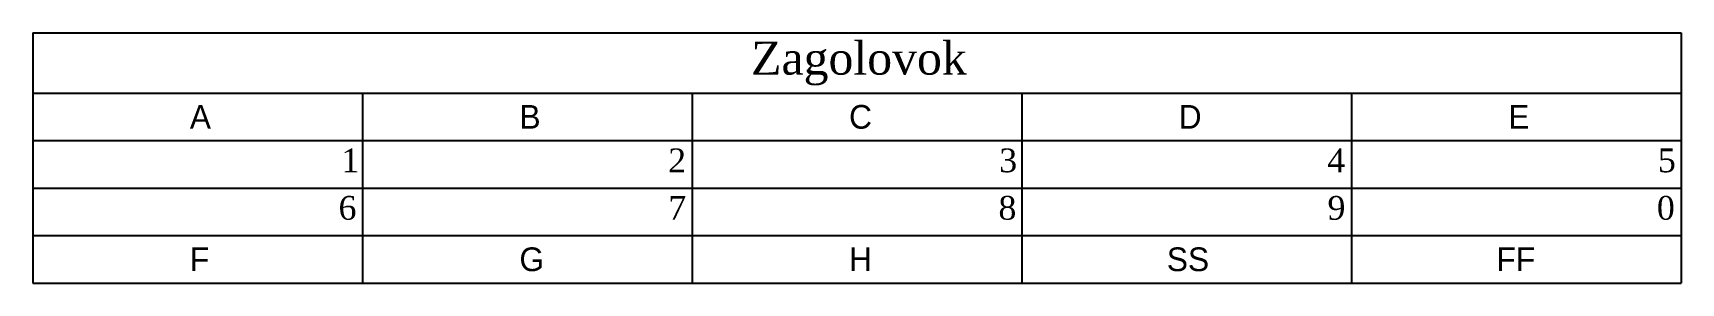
# Model space of a CAD drawing. Extents: x 261.9 to 274.4, y 168.5 to 170.4.
import ezdxf

# ---------------------------------------------------------------- set-up
doc = ezdxf.new("R2010")
doc.units = 0
doc.header["$MEASUREMENT"] = 0
doc.styles.add('newtext', font='times.ttf')

msp = doc.modelspace()

# ---------------------------------------------------------------- linework, layer by layer
for p, q in [((261.872, 170.405), (274.372, 170.405)), ((261.872, 170.405), (261.872, 168.509)), ((274.372, 170.405), (274.372, 168.509)), ((261.872, 169.949), (274.372, 169.949)), ((264.372, 169.949), (264.372, 168.509)), ((266.872, 169.949), (266.872, 168.509)), ((269.372, 169.949), (269.372, 168.509)), ((271.872, 169.949), (271.872, 168.509)), ((261.872, 169.589), (274.372, 169.589)), ((261.872, 169.229), (274.372, 169.229)), ((261.872, 168.869), (274.372, 168.869)), ((261.872, 168.509), (274.372, 168.509))]:
    msp.add_line(p, q)
at = {"lineweight": 0}
msp.add_line((261.872, 170.405), (261.872, 170.405), dxfattribs=at)
msp.add_line((261.872, 170.405), (261.872, 170.405), dxfattribs=at)
msp.add_line((261.872, 170.405), (261.872, 170.405), dxfattribs=at)

# ---------------------------------------------------------------- texts
at = {"style": 'newtext'}
for s, height, p in [('Zagolovok', 0.25, (267.319, 170.089)), ('1', 0.18, (264.212, 169.349)), ('2', 0.18, (266.69, 169.349)), ('3', 0.18, (269.201, 169.349)), ('4', 0.18, (271.689, 169.349)), ('5', 0.18, (274.197, 169.349)), ('6', 0.18, (264.19, 168.989)), ('7', 0.18, (266.691, 168.989)), ('8', 0.18, (269.195, 168.989)), ('9', 0.18, (271.691, 168.989)), ('0', 0.18, (274.189, 168.989))]:
    msp.add_text(s, height=height, dxfattribs=at).set_placement(p)
for s, p in [('A', (263.062, 169.679)), ('B', (265.562, 169.679)), ('C', (268.062, 169.679)), ('D', (270.562, 169.679)), ('E', (273.062, 169.679)), ('F', (263.062, 168.599)), ('G', (265.562, 168.599)), ('H', (268.062, 168.599)), ('SS', (270.472, 168.599)), ('FF', (272.972, 168.599))]:
    msp.add_text(s, height=0.18).set_placement(p)

doc.saveas('drawing.dxf')
